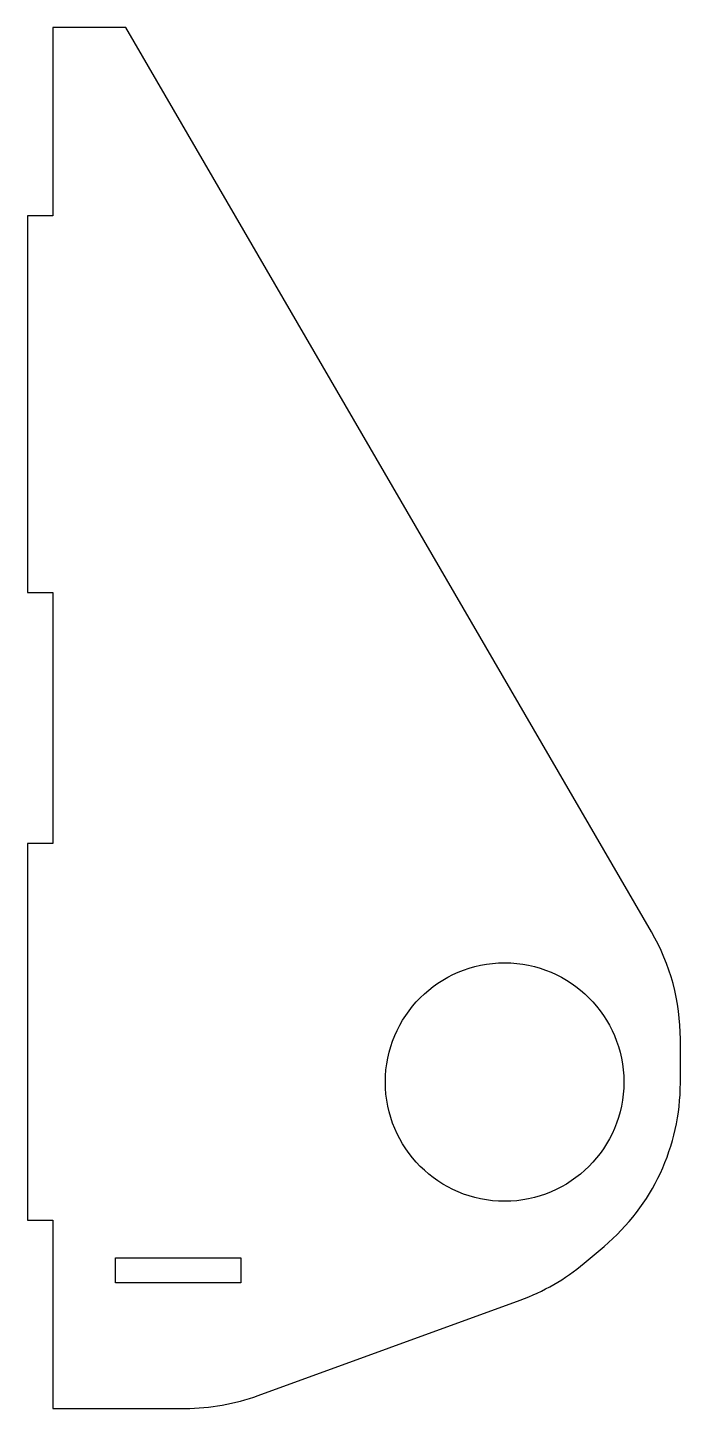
# Model space of a CAD drawing. Header units: millimetres. Extents: x -19 to 33, y -55 to 55.
import ezdxf

# ---------------------------------------------------------------- set-up
doc = ezdxf.new("R2010")
doc.units = ezdxf.units.MM

msp = doc.modelspace()

# ---------------------------------------------------------------- linework, layer by layer
msp.add_lwpolyline([(-6.22, -55.03, 0.087489), (-0.4, -54), (20.46, -46.41, 0.087489), (25.57, -43.46), (27.16, -42.12, 0.221695), (33.23, -29.1), (33.23, -25.61, 0.132423), (30.93, -17.07), (-10.95, 54.97), (-16.77, 54.97), (-16.77, 39.97), (-18.77, 39.97), (-18.77, 9.97), (-16.77, 9.97), (-16.77, -10.03), (-18.77, -10.03), (-18.77, -40.03), (-16.77, -40.03), (-16.77, -55.03)], format="xyb", close=True)
msp.add_lwpolyline([(-1.77, -45.03), (-11.77, -45.03), (-11.77, -43.03), (-1.77, -43.03)], close=True)
msp.add_circle((19.23, -29.03), 9.5)

doc.saveas('drawing.dxf')
